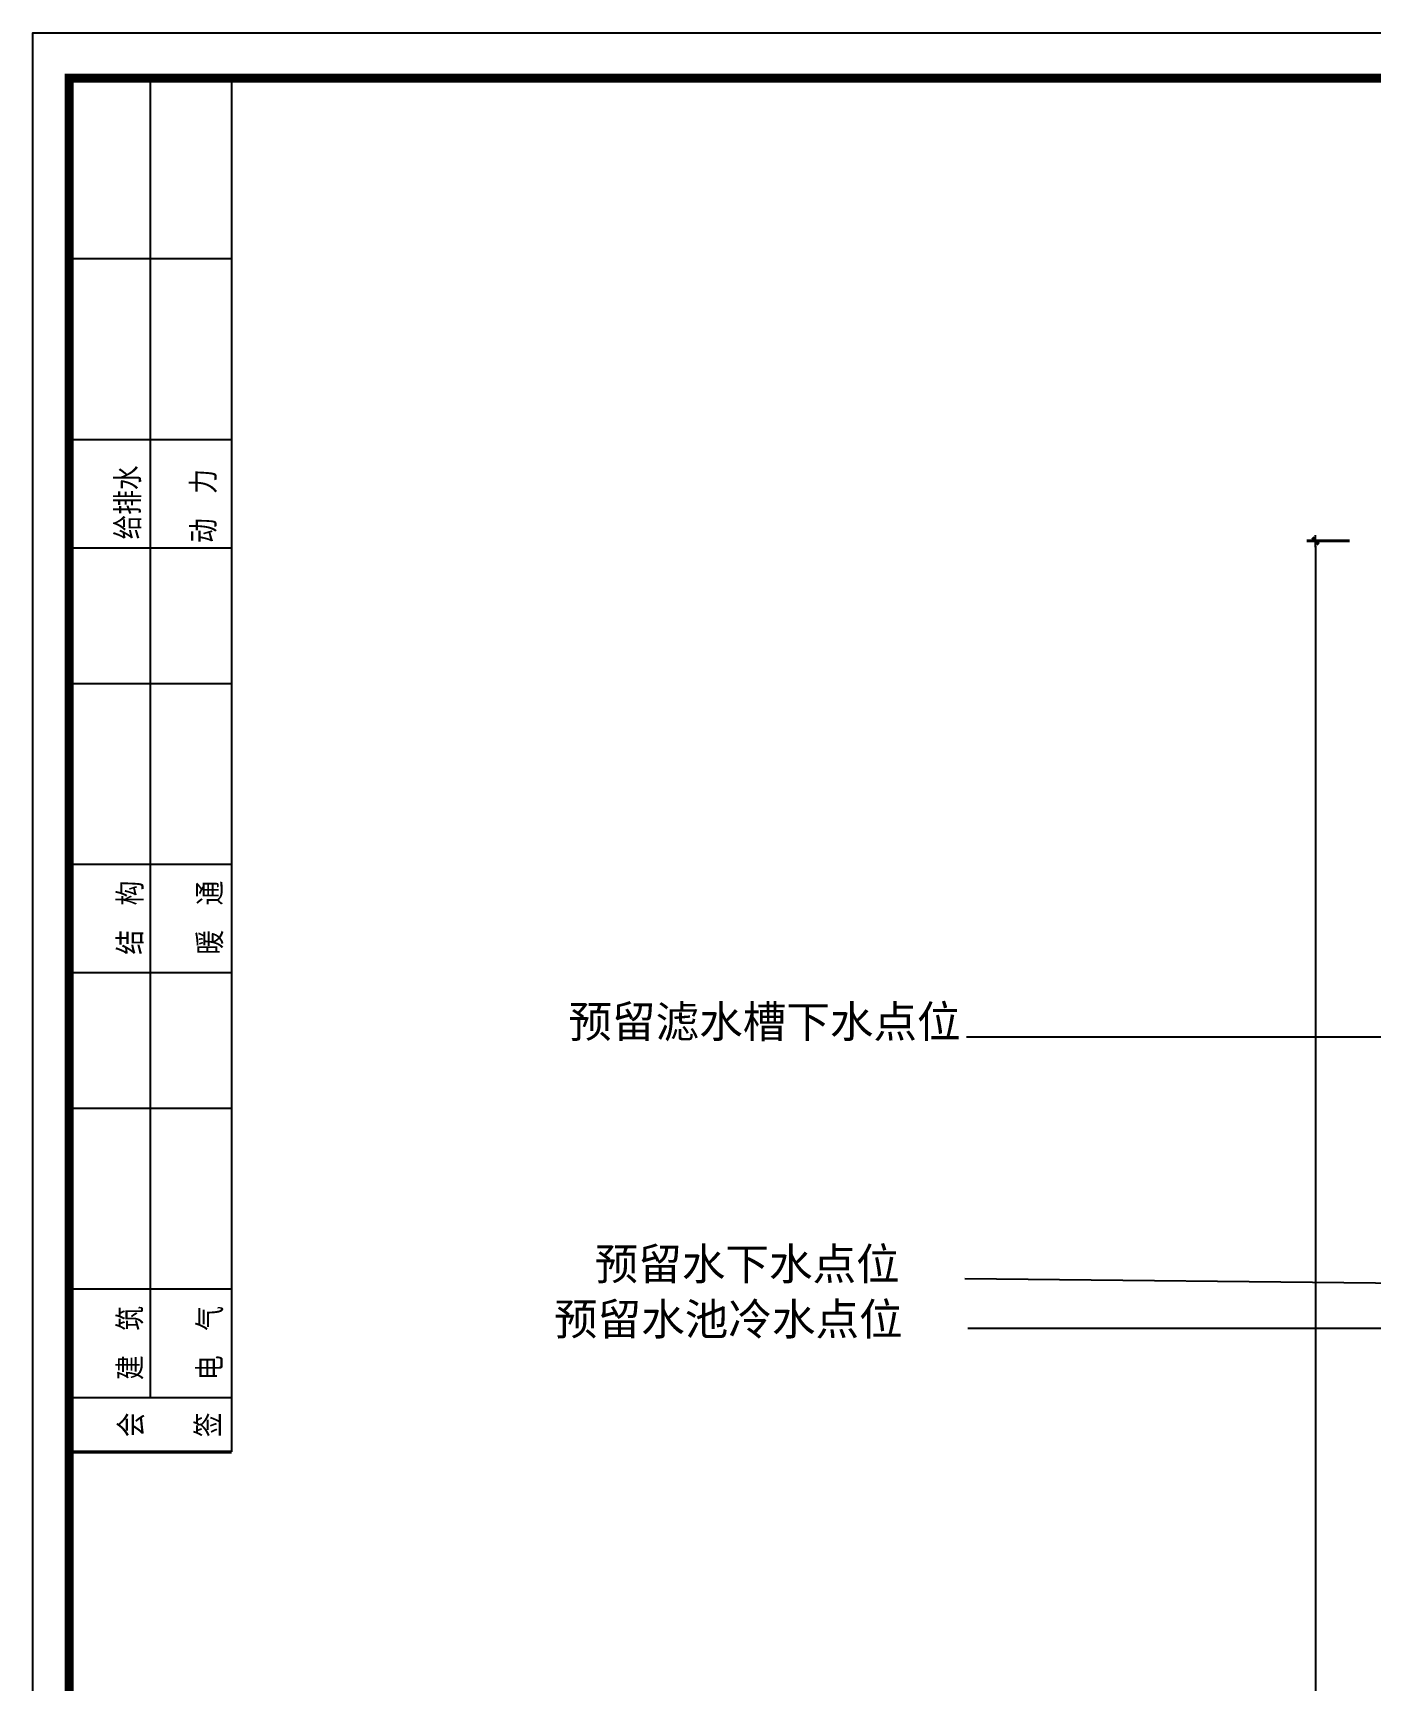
# Model space of a CAD drawing. Header units: millimetres. Extents: x -42850 to 60853, y 3819 to 26094.
# Drawn here: x 3942 to 11788, y 16432 to 26094 of the extents above; entities that cross this region are included whole.
import ezdxf

# ---------------------------------------------------------------- set-up
doc = ezdxf.new("R2010")
doc.units = ezdxf.units.MM
doc.header["$LTSCALE"] = 200
for name, color, linetype in [('A-DIM--土建尺寸', 44, 'Continuous'), ('FF-FINISH DIM-完成面尺寸', 44, 'Continuous'), ('FF-HIGH-CABINET 2-固定家具(不落地、到顶)', 30, 'Continuous'), ('TEXT', 12, 'Continuous'), ('TK', 4, 'Continuous'), ('全灰平面', 250, 'Continuous')]:
    doc.layers.add(name, color=color, linetype=linetype)
doc.styles.add('CCD-DIM', font='archs.shx', dxfattribs={"width": 0.75})
doc.styles.add('DIM', font='')
doc.styles.add('WORD-1', font='', dxfattribs={"width": 0.7})
doc.styles.add('黑体', font='simhei.ttf')
doc.styles.get('DIM').set_extended_font_data('SimSun')
doc.styles.get('WORD-1').set_extended_font_data('SimSun')
doc.dimstyles.new('CCD_DIM_100', dxfattribs={"dimscale": 100, "dimtxt": 2.5, "dimasz": 0.3, "dimexe": 0.5, "dimexo": 1.5, "dimgap": 0.6, "dimtad": 1, "dimdec": 0, "dimrnd": 5, "dimzin": 12, "dimdsep": 46, "dimtxsty": 'CCD-DIM', "dimblk": 'CCD_Dimension_Tick', "dimcen": 0.125, "dimclrd": 44, "dimclre": 44, "dimclrt": 50, "dimadec": 0, "dimazin": 0, "dimtfac": 1, "dimtdec": 0, "dimtix": 1, "dimtmove": 1, "dimatfit": 3, "dimldrblk": 'CCD_Leader_Dot', "dimfxl": 2, "dimfxlon": 1, "dimtvp": 1, "dimtolj": 1, "dimtzin": 0, "dimarcsym": 0})
doc.dimstyles.new('引线', dxfattribs={"dimtxt": 2.5, "dimasz": 1, "dimexe": 1, "dimexo": 1, "dimgap": 1, "dimtad": 1, "dimdec": 0, "dimzin": 0, "dimdsep": 46, "dimtxsty": 'DIM', "dimblk": 'ARCHTICK', "dimcen": 0, "dimclrd": 256, "dimclre": 256, "dimclrt": 256, "dimadec": 0, "dimazin": 0, "dimtfac": 0.5, "dimtdec": 0, "dimtix": 1, "dimtmove": 2, "dimatfit": 2, "dimldrblk": 'A', "dimfxl": 6, "dimfxlon": 1, "dimtolj": 1, "dimtzin": 0, "dimlwd": -1, "dimlwe": -1, "dimarcsym": 0})

# ---------------------------------------------------------------- blocks, each defined once
blk = doc.blocks.new('bhgfdghdfgherger')
at = {"color": 1, "linetype": 'ByBlock'}
blk.add_lwpolyline([(4608.34, -993.67), (4608.34, -696.67), (5028.34, -696.67), (5028.34, -993.67)], close=True, dxfattribs=at)
at = {"layer": 'TK', "color": 8}
for p, q in [((4617.54, -803.43), (4617.54, -700.21)), ((4623.9, -807.67), (4623.9, -700.21)), ((4623.9, -714.35), (4611.17, -714.35)), ((4623.9, -728.49), (4611.17, -728.49)), ((4623.9, -736.97), (4611.17, -736.97)), ((4623.9, -747.58), (4611.17, -747.58)), ((4623.9, -761.72), (4611.17, -761.72)), ((4623.9, -770.2), (4611.17, -770.2)), ((4623.9, -770.2), (4611.17, -770.2)), ((4623.9, -780.81), (4611.17, -780.81)), ((4623.9, -794.95), (4611.17, -794.95)), ((4623.9, -803.43), (4611.17, -803.43))]:
    blk.add_line(p, q, dxfattribs=at)
for points, const_width in [([(5025.5, -882.89), (5025.5, -700.21), (4611.17, -700.21), (4611.17, -990.08), (5025.5, -990.08), (5025.5, -882.89)], 0.707), ([(4623.9, -807.67), (4611.17, -807.67), (4611.17, -700.21), (4623.9, -700.21)], 0.247)]:
    blk.add_lwpolyline(points, dxfattribs=dict(at, const_width=const_width))
at = {"layer": 'TEXT', "color": 8, "style": '黑体', "width": 0.8}
for s, height, p in [('给排水', 1.767, (4616.62, -736.29)), ('动  力', 1.767, (4622.55, -736.57)), ('结  构', 1.767, (4616.81, -768.77)), ('暖  通', 1.767, (4623.05, -768.77)), ('建  筑', 1.767, (4616.81, -802.04)), ('电  气', 1.767, (4623.05, -802.04)), ('会', 1.77, (4616.89, -806.51)), ('签', 1.77, (4622.92, -806.51))]:
    blk.add_text(s, height=height, rotation=90, dxfattribs=at).set_placement(p)
blk = doc.blocks.new('_ARCHTICK')
at = {"color": 0, "linetype": 'ByBlock', "const_width": 0.4}
blk.add_lwpolyline([(-0.5, -0.5), (0.5, 0.5)], dxfattribs=at)
blk = doc.blocks.new('A')
at = {"color": 0, "lineweight": -2}
for p, q in [((-0.4, 0), (-2.1, 0)), ((-1.4, 1.1), (-1.1, 1.4)), ((-1.4, 1.1), (-0.4, 0)), ((-1.4, -1.1), (-0.4, 0)), ((-1.1, 1.4), (0, 0)), ((-1.1, -1.4), (0, 0)), ((-1.4, -1.1), (-1.1, -1.4))]:
    blk.add_line(p, q, dxfattribs=at)
for points in [[(-1.4, 1.1), (-1.1, 1.4), (-0.4, 0), (0, 0)], [(-1.4, -1.1), (-1.1, -1.4), (-0.4, 0), (0, 0)]]:
    blk.add_solid(points, dxfattribs=at)
blk = doc.blocks.new('CCD_Dimension_Tick')
at = {"color": 0, "linetype": 'ByBlock', "lineweight": -2}
for p, q in [((-1.09, 0), (0, 0)), ((0, 0), (1.09, 0))]:
    blk.add_line(p, q, dxfattribs=at)
at = {"color": 0, "linetype": 'Continuous', "lineweight": -2, "const_width": 0.608}
blk.add_lwpolyline([(-0.61, -0.61), (0.61, 0.61)], dxfattribs=at)
blk = doc.blocks.new('*D143')
at = {"layer": 'DEFPOINTS', "color": 0, "ltscale": 100, "transparency": 16777216}
for p in [(1390908.6, -72697.1), (1388592.3, -88647.5), (1391248.7, -88647.5)]:
    blk.add_point(p, dxfattribs=at)
at = {"layer": '全灰平面', "color": 250, "lineweight": -2, "ltscale": 100, "transparency": 16777216}
for p, q in [((1388792.3, -72697.1), (1388542.3, -72697.1)), ((1388592.3, -72727.1), (1388592.3, -88617.5)), ((1388792.3, -88647.5), (1388542.3, -88647.5))]:
    blk.add_line(p, q, dxfattribs=at)
at = {"layer": '全灰平面', "color": 250, "lineweight": -2, "ltscale": 100, "transparency": 16777216, "xscale": 30, "yscale": 30, "zscale": 30}
for p, rotation in [((1388592.3, -72697.1), 90), ((1388592.3, -88647.5), 270)]:
    blk.add_blockref('CCD_Dimension_Tick', p, dxfattribs=dict(at, rotation=rotation))
at = {"layer": '全灰平面', "color": 250, "ltscale": 100, "transparency": 16777216, "insert": (1388407.3, -80672.3), "char_height": 250, "attachment_point": 5, "rotation": 90, "style": 'CCD-DIM'}
blk.add_mtext('\\A1;15950', dxfattribs=at)
blk = doc.blocks.new('CCD_Leader_Dot')
at = {"color": 0, "linetype": 'ByBlock'}
blk.add_line((-5, 0), (-10, 0), dxfattribs=at)
at = {"color": 0, "linetype": 'ByBlock', "const_width": 5}
blk.add_lwpolyline([(-2.5, 0, 1), (2.5, 0, 1)], format="xyb", close=True, dxfattribs=at)
blk = doc.blocks.new('*D166')
at = {"layer": 'A-DIM--土建尺寸', "color": 44, "lineweight": -2, "ltscale": 100, "transparency": 16777216}
for p, q in [((13290.6, -9525.9), (13040.6, -9525.9)), ((13090.6, -9555.9), (13090.6, -25446.3)), ((13290.6, -25476.3), (13040.6, -25476.3))]:
    blk.add_line(p, q, dxfattribs=at)
at = {"layer": 'DEFPOINTS', "color": 0, "ltscale": 100, "transparency": 16777216}
for p in [(15406.9, -9525.9), (13090.6, -25476.3), (15747, -25476.3)]:
    blk.add_point(p, dxfattribs=at)
at = {"layer": 'A-DIM--土建尺寸', "color": 44, "lineweight": -2, "ltscale": 100, "transparency": 16777216, "xscale": 30, "yscale": 30, "zscale": 30}
for p, rotation in [((13090.6, -9525.9), 90), ((13090.6, -25476.3), 270)]:
    blk.add_blockref('CCD_Dimension_Tick', p, dxfattribs=dict(at, rotation=rotation))
at = {"layer": 'A-DIM--土建尺寸', "color": 50, "ltscale": 100, "transparency": 16777216, "insert": (12900.4, -17501.1), "char_height": 250, "attachment_point": 5, "rotation": 90, "style": 'CCD-DIM'}
blk.add_mtext('\\A1;15950', dxfattribs=at)
blk = doc.blocks.new('fewgwgwg')
at = {"layer": '全灰平面', "color": 250, "ltscale": 100}
dim = blk.add_linear_dim(base=(1388592.3, -88647.5), p1=(1390908.6, -72697.1), p2=(1391248.7, -88647.5), angle=90, dimstyle='CCD_DIM_100', override={"dimclrd": 250, "dimclre": 250, "dimclrt": 250}, dxfattribs=at)
dim.commit()
dim.dimension.update_dxf_attribs({"geometry": '*D143', "text_midpoint": (1388407.3, -80672.3)})
blk = doc.blocks.new('HesiBlk_20260924172335122')
at = {"layer": '全灰平面', "linetype": 'ByBlock'}
blk.add_blockref('fewgwgwg', (-1384123.852, 153066.943), dxfattribs=at)
at = {"color": 2, "ltscale": 0.5, "char_height": 187.5, "attachment_point": 1, "style": 'WORD-1'}
for s, insert in [('{\\W1;预留滤水槽下水点位}', (84.524, 77641.733)), ('{\\W1;预留水下水点位}', (238.722, 76220.09)), ('{\\W1;预留水池冷水点位}', (0, 75896.314))]:
    blk.add_mtext_dynamic_manual_height_columns(s, width=3234.73004, gutter_width=937.5, heights=[1844.247], dxfattribs=dict(at, insert=insert))
at = {"layer": 'A-DIM--土建尺寸', "color": 4, "ltscale": 100}
dim = blk.add_linear_dim(base=(4468.41, 64414.113), p1=(6784.762, 80364.512), p2=(7124.855, 64414.113), angle=90, dimstyle='CCD_DIM_100', dxfattribs=at)
dim.commit()
dim.dimension.update_dxf_attribs({"geometry": '*D166', "text_midpoint": (4278.201, 72389.312), "insert": (-8622.174, 89890.4)})
at = {"layer": 'FF-FINISH DIM-完成面尺寸', "color": 43}
for points in [[(12301.283, 77457.039), (2419.894, 77457.039)], [(11674.132, 75944.865), (2410.556, 76038.018)], [(11563.989, 75748.475), (2428.498, 75748.475)]]:
    blk.add_leader(points, dimstyle='引线', dxfattribs=at)

msp = doc.modelspace()

# ---------------------------------------------------------------- block references
msp.add_blockref('HesiBlk_20260924172335122', (6999.4, -57253.6))
at = {"layer": 'FF-HIGH-CABINET 2-固定家具(不落地、到顶)', "color": 30, "xscale": 75, "yscale": 75, "zscale": 75}
msp.add_blockref('bhgfdghdfgherger', (-341683.9, 78345), dxfattribs=at)

doc.saveas('drawing.dxf')
